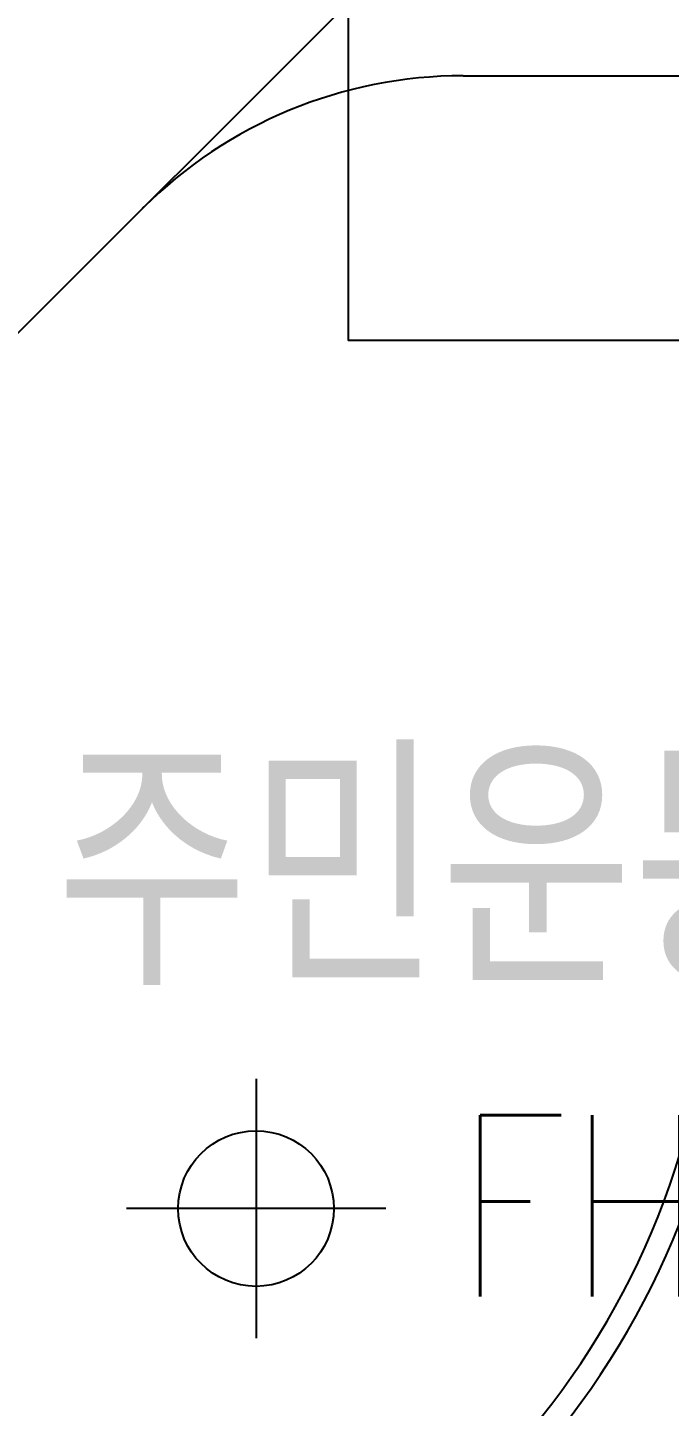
# Model space of a CAD drawing. Header units: millimetres. Extents: x 1145859089 to 1147511753, y -1047484727 to -1047247487.
# Drawn here: x 1147317799 to 1147322042, y -1047435370 to -1047426251 of the extents above; entities that cross this region are included whole.
import ezdxf
from ezdxf.xclip import XClip

# ---------------------------------------------------------------- set-up
doc = ezdxf.new("R2010")
doc.units = ezdxf.units.MM
doc.header["$LTSCALE"] = 100
doc.header["$MEASUREMENT"] = 0
doc.header["$XCLIPFRAME"] = 2
doc.layers.get('0').update_dxf_attribs({"linetype": 'CONTINUOUS'})
for name, color, linetype in [('0-BLOCK', 2, 'CONTINUOUS'), ('TRAY', 1, 'CONTINUOUS'), ('XREF', 135, 'CONTINUOUS'), ('단지배치도$0$S240910', 33, 'CONTINUOUS'), ('단지배치도$0$W240910', 135, 'CONTINUOUS')]:
    doc.layers.add(name, color=color, linetype=linetype)
doc.styles.add('단지배치도$0$WS1', font='romans.shx', dxfattribs={"width": 0.8, "bigfont": 'whgtxt.shx'})

# ---------------------------------------------------------------- blocks, each defined once
blk = doc.blocks.new('단지배치도$0$zw$9902')
at = {"layer": '단지배치도$0$W240910'}
for p, q in [((74104, -40260.1, 0), (45683.3, -68680.9, 0)), ((60406.8, -55200, 0), (69000.1, -55200, 0)), ((59037.1, -61835.3), (59037.1, -63549.9)), ((59894.4, -62692.6), (58179.8, -62692.6))]:
    blk.add_line(p, q, dxfattribs=at)
blk.add_circle((59037.1, -62692.6), 514.4, dxfattribs=at)
for centre, radius, start, end in [((60406.8, -58200, 0), 3000, 90, 135), ((56819.2, -60799), 5249.4, 201.4083, 356.71209), ((56819.2, -60799), 5399.4, 202.10162, 356.71209)]:
    blk.add_arc(centre, radius, start, end, dxfattribs=at)
at = {"layer": '단지배치도$0$S240910', "style": '단지배치도$0$WS1', "width": 0.8}
for s, height, p in [('주민운동시설', 1500, (57717.3, -61220)), ('FH:32.00', 1200, (60354.8, -63274.8))]:
    blk.add_text(s, height=height, dxfattribs=at).set_placement(p)
blk = doc.blocks.new('단지배치도')
blk.add_blockref('단지배치도$0$zw$9902', (141034.2, 142437.2))
blk = doc.blocks.new('A$C4F4C36A7')
at = {"layer": 'TRAY', "color": 6}
for p in [(0, 2562.1), (5756, 0)]:
    blk.add_line(p, (0, 0), dxfattribs=at)
blk = doc.blocks.new('A$C28682198')
blk.add_blockref('A$C4F4C36A7', (0, 0))

msp = doc.modelspace()

# ---------------------------------------------------------------- block references
at = {"layer": '0-BLOCK', "rotation": 359.9999968060735}
msp.add_blockref('A$C28682198', (1147319917.442625, -1047428321.226798, 0), dxfattribs=at)
at = {"layer": 'XREF'}
ref = msp.add_blockref('단지배치도', (1147119237.834579, -1047513806.462535), dxfattribs=at)
XClip(ref).set_block_clipping_path([(72982.4064819524, 34919.7593965298), (360382.4067475507, 255319.7593436697)])

doc.saveas('drawing.dxf')
